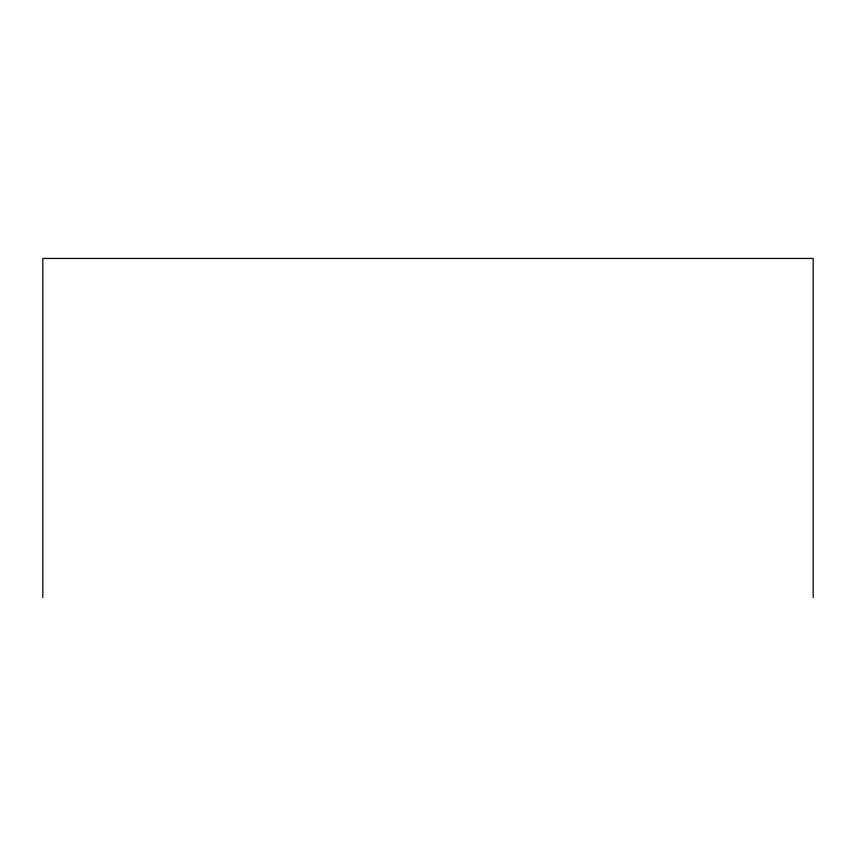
<?xml version="1.0" encoding="UTF-8"?>
<svg xmlns="http://www.w3.org/2000/svg" width="856" height="856" viewBox="0 0 856 856"><rect width="100%" height="100%" fill="white"/><g stroke="black" fill="none" stroke-linecap="round" stroke-linejoin="round"><path stroke-width="1.28" d="M813.2 597.542L813.2 258.459L42.8 258.459L42.8 597.542"/></g></svg>
